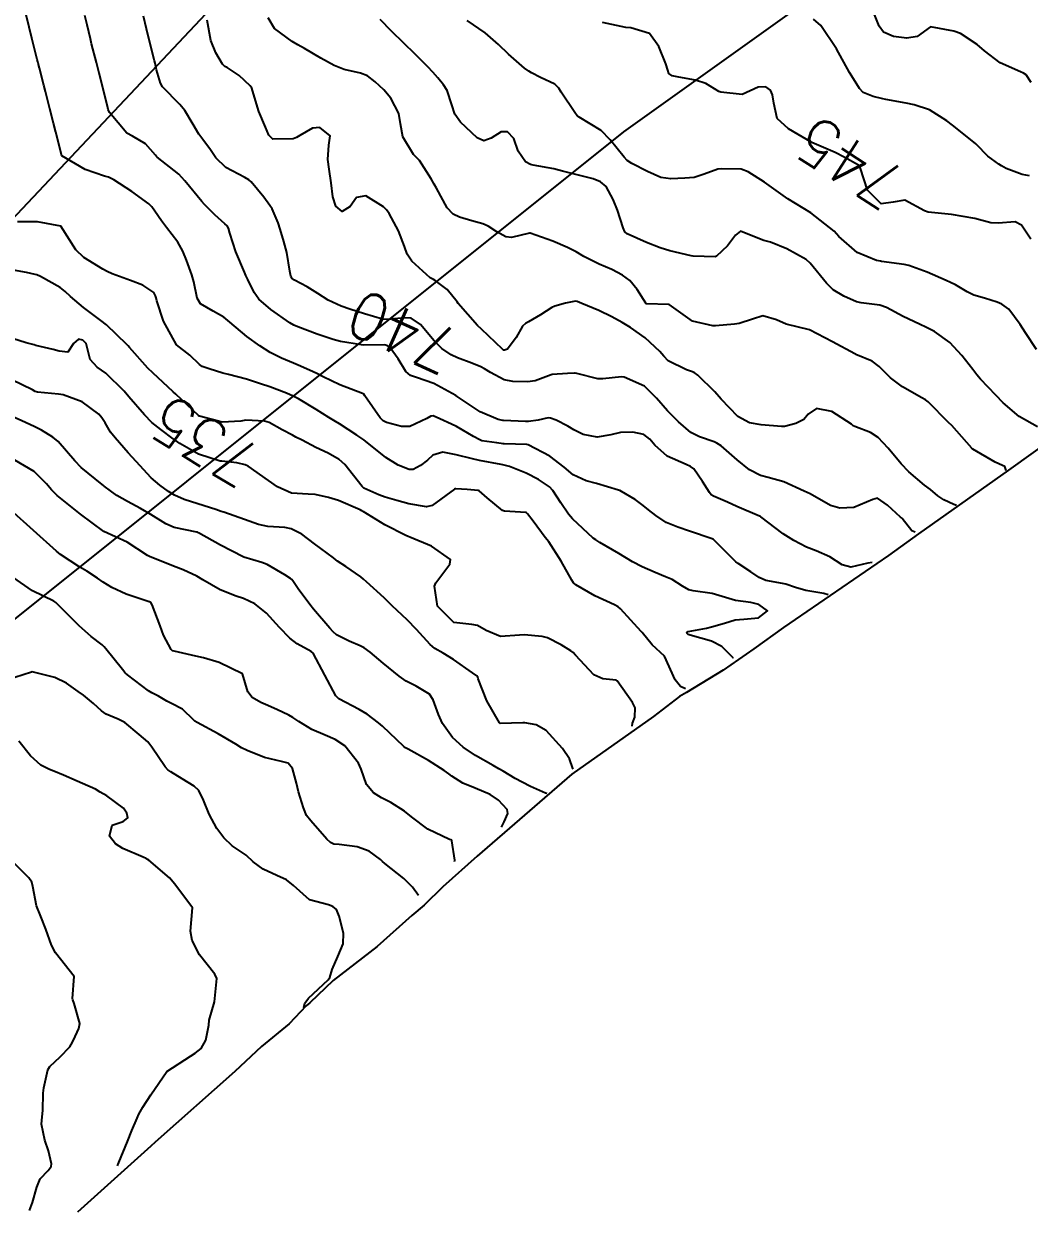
# Model space of a CAD drawing. Header units: metres. Extents: x 318500 to 325275, y 7408834 to 7428799.
# Drawn here: x 320738.6 to 320824.4, y 7414457.8 to 7414559 of the extents above; entities that cross this region are included whole.
import ezdxf
from ezdxf.enums import TextEntityAlignment as Align

# ---------------------------------------------------------------- set-up
doc = ezdxf.new("R2010")
doc.units = ezdxf.units.M
doc.header["$MEASUREMENT"] = 0
for name, color, linetype in [('Area', 45, 'Continuous'), ('Cotas', 45, 'Continuous'), ('Curvas de Nivel 1m', 11, 'Continuous'), ('Curvas de Nivel 5m', 15, 'Continuous'), ('Edificações', 30, 'Continuous'), ('Vias Primárias', 230, 'Continuous'), ('Vias Secundárias', 230, 'Continuous')]:
    doc.layers.add(name, color=color, linetype=linetype)
doc.styles.add('Style-STANDARD', font='STANDARD.shx')

msp = doc.modelspace()

# ---------------------------------------------------------------- linework, layer by layer
at = {"layer": 'Area'}
msp.add_lwpolyline([(320826.64, 7414523.73), (320822.65, 7414520.85), (320814.95, 7414515.43), (320812.41, 7414513.58), (320803.43, 7414507.44), (320800.91, 7414505.63), (320798.28, 7414503.79), (320795.16, 7414501.88), (320794.55, 7414501.55), (320792.33, 7414499.85), (320785.35, 7414494.91), (320777.28, 7414487.93), (320774.35, 7414485.32), (320772.75, 7414483.74), (320771.7, 7414482.87), (320768.75, 7414480.23), (320764.99, 7414477.31), (320763, 7414475.4), (320762.67, 7414475.15), (320761.24, 7414473.63), (320758.86, 7414471.69), (320756.6, 7414469.55), (320749.78, 7414463.52), (320749.43, 7414463.18), (320743.17, 7414457.56)], dxfattribs=at)
at = {"layer": 'Curvas de Nivel 1m', "flags": 128}
for points, elevation in [([(320824.58, 7414553.93), (320824.15, 7414554.59), (320823.93, 7414554.75), (320823.67, 7414554.86), (320821.94, 7414555.61), (320820.58, 7414556.64), (320819.97, 7414557.18), (320818.53, 7414558.12), (320817.98, 7414558.33), (320815.99, 7414558.7), (320814.83, 7414557.86), (320813.97, 7414557.72), (320812.83, 7414557.88), (320811.98, 7414558.25), (320811.6, 7414558.76), (320811.14, 7414559.9)], 747), ([(320807.24, 7414510.23), (320806.87, 7414510.34), (320805.35, 7414510.59), (320804.47, 7414510.84), (320803.63, 7414511.14), (320803.35, 7414511.19), (320801.92, 7414511.44), (320801.36, 7414511.69), (320800.64, 7414512.18), (320799.55, 7414512.91), (320799.37, 7414513.04), (320797.46, 7414514.94), (320797.4, 7414514.98), (320797.34, 7414515), (320795.41, 7414515.65), (320794.4, 7414515.99), (320793.42, 7414516.41), (320792.53, 7414517), (320791.91, 7414517.49), (320791.44, 7414517.85), (320790.76, 7414518.35), (320789.6, 7414519.05), (320789.45, 7414519.12), (320789.34, 7414519.16), (320787.46, 7414519.72), (320786.59, 7414519.95), (320785.47, 7414520.46), (320784.71, 7414521.11), (320783.49, 7414522.06), (320781.64, 7414523.02), (320781.51, 7414523.05), (320779.59, 7414523.1), (320779.51, 7414523.11), (320778.96, 7414523.19), (320777.69, 7414523.38), (320777.51, 7414523.44), (320776.98, 7414523.75), (320775.52, 7414524.58), (320775.08, 7414524.79), (320774.1, 7414525.25), (320773.53, 7414525.49), (320773.32, 7414525.48), (320772.98, 7414525.27), (320771.52, 7414524.59), (320770.81, 7414524.58), (320769.53, 7414524.93), (320769.27, 7414525.06), (320768.99, 7414525.32), (320767.68, 7414527.22), (320767.6, 7414527.34), (320767.56, 7414527.37), (320767.5, 7414527.4), (320765.57, 7414528.15), (320764.14, 7414528.82), (320763.59, 7414529.11), (320762.98, 7414529.4), (320762, 7414529.82), (320761.6, 7414529.98), (320760.57, 7414530.41), (320759.6, 7414530.89), (320758.72, 7414531.46), (320757.62, 7414532.28), (320756.17, 7414533.49), (320755.65, 7414533.91), (320754.74, 7414534.43), (320753.66, 7414535.06), (320753.37, 7414535.53), (320753.08, 7414536.93), (320752.93, 7414537.54), (320752.46, 7414538.79), (320752.14, 7414539.55), (320751.73, 7414540.31), (320750.77, 7414541.56), (320750.32, 7414542.14), (320749.76, 7414542.96), (320749.51, 7414543.33), (320749.24, 7414543.59), (320747.79, 7414544.63), (320746.26, 7414545.63), (320745.8, 7414545.86), (320745.48, 7414545.96), (320743.81, 7414546.53), (320741.83, 7414547.69), (320741.3, 7414549.7), (320741.1, 7414550.46), (320740.79, 7414551.7), (320740.44, 7414553.17), (320740.3, 7414553.71), (320739.92, 7414555.16), (320739.81, 7414555.59), (320739.78, 7414555.71), (320739.73, 7414555.92), (320739.27, 7414557.72), (320739.04, 7414558.66), (320738.78, 7414559.73)], 738), ([(320810.99, 7414512.97), (320810.63, 7414512.94), (320809.18, 7414512.59), (320808.43, 7414512.79), (320807.38, 7414513.48), (320806.23, 7414513.97), (320805.39, 7414514.29), (320804.31, 7414514.85), (320803.41, 7414515.44), (320801.5, 7414516.89), (320801.46, 7414516.92), (320801.43, 7414516.93), (320801.37, 7414516.95), (320799.44, 7414517.76), (320798.64, 7414518.12), (320797.45, 7414518.64), (320797.26, 7414518.75), (320797.11, 7414518.95), (320796.53, 7414519.89), (320795.78, 7414520.97), (320795.48, 7414521.19), (320795.12, 7414521.34), (320793.5, 7414522.06), (320792.45, 7414523.01), (320792.03, 7414523.52), (320791.52, 7414523.9), (320790.58, 7414524.1), (320789.52, 7414524.07), (320788.7, 7414523.87), (320787.52, 7414523.68), (320786.33, 7414523.9), (320785.52, 7414524.31), (320785.03, 7414524.61), (320784.03, 7414525.12), (320783.53, 7414525.31), (320783.34, 7414525.32), (320782.5, 7414525.14), (320781.67, 7414525.01), (320781.53, 7414525.02), (320781.41, 7414525.03), (320779.53, 7414525.1), (320779.46, 7414525.11), (320779.08, 7414525.19), (320777.54, 7414525.83), (320775.82, 7414526.97), (320775.56, 7414527.16), (320775.47, 7414527.23), (320773.57, 7414528.25), (320772.1, 7414528.77), (320771.58, 7414528.94), (320771.19, 7414529.29), (320770.53, 7414530.37), (320769.86, 7414531.31), (320769.61, 7414531.49), (320769.37, 7414531.55), (320767.61, 7414531.54), (320767.4, 7414531.55), (320765.62, 7414531.85), (320764.99, 7414532.01), (320763.63, 7414532.46), (320761.96, 7414533.09), (320761.64, 7414533.23), (320761.3, 7414533.43), (320759.66, 7414534.56), (320758.65, 7414535.46), (320758.24, 7414536.03), (320757.69, 7414537.14), (320757.58, 7414537.37), (320757.54, 7414537.47), (320757.41, 7414537.76), (320756.68, 7414539.49), (320756.16, 7414541.08), (320756.05, 7414541.5), (320755.95, 7414541.7), (320755.75, 7414541.88), (320754.89, 7414542.64), (320753.99, 7414543.53), (320753.77, 7414543.78), (320752.32, 7414545.54), (320751.81, 7414546.11), (320749.97, 7414547.58), (320749.9, 7414547.64), (320749.83, 7414547.73), (320748.96, 7414548.71), (320747.85, 7414549.36), (320747.38, 7414549.61), (320745.88, 7414551.38), (320745.78, 7414551.63), (320745.75, 7414551.77), (320745.3, 7414553.64), (320745.02, 7414554.74), (320744.78, 7414555.65), (320744.37, 7414557.24), (320744.27, 7414557.66), (320743.98, 7414558.86), (320743.78, 7414559.66)], 739), ([(320818.21, 7414517.85), (320817.97, 7414517.93), (320817.12, 7414518.34), (320816.61, 7414518.68), (320815.97, 7414519.2), (320815.46, 7414519.58), (320814.13, 7414520.72), (320813.49, 7414521.41), (320812.36, 7414522.74), (320811.52, 7414523.64), (320810.86, 7414524.09), (320809.53, 7414524.58), (320809.39, 7414524.65), (320809.24, 7414524.78), (320807.55, 7414525.87), (320806.24, 7414526.13), (320805.54, 7414525.64), (320805.17, 7414525.2), (320804.48, 7414524.85), (320803.53, 7414524.6), (320803.26, 7414524.6), (320801.53, 7414524.73), (320800.52, 7414524.9), (320799.54, 7414525.44), (320798.12, 7414526.93), (320797.57, 7414527.54), (320796.12, 7414528.96), (320795.81, 7414529.19), (320795.59, 7414529.27), (320795.14, 7414529.42), (320793.6, 7414530.2), (320793.21, 7414530.6), (320792.88, 7414531), (320791.63, 7414532.16), (320790.36, 7414533.04), (320789.65, 7414533.46), (320788.77, 7414533.94), (320787.66, 7414534.48), (320786.22, 7414535.09), (320785.82, 7414535.25), (320785.67, 7414535.28), (320784.83, 7414535.11), (320783.92, 7414534.87), (320783.66, 7414534.75), (320782.69, 7414534.11), (320781.65, 7414533.51), (320781.41, 7414533.39), (320781.16, 7414533.16), (320780.6, 7414532.19), (320779.86, 7414531.18), (320779.61, 7414531.09), (320779.53, 7414531.1), (320779.43, 7414531.18), (320777.64, 7414532.89), (320777.3, 7414533.21), (320775.67, 7414535.09), (320775.57, 7414535.23), (320774.71, 7414536.27), (320773.69, 7414537.05), (320773.54, 7414537.12), (320773.27, 7414537.27), (320771.71, 7414538.69), (320771.3, 7414539.29), (320771.08, 7414539.95), (320770.56, 7414541.3), (320769.76, 7414542.77), (320769.53, 7414543.08), (320769.28, 7414543.32), (320767.78, 7414544.28), (320766.99, 7414544.14), (320766.43, 7414543.36), (320765.77, 7414542.94), (320765.22, 7414543.38), (320764.97, 7414544.19), (320764.82, 7414545.38), (320764.66, 7414546.54), (320764.53, 7414547.38), (320764.63, 7414548.59), (320764.73, 7414549.38), (320763.86, 7414550.1), (320763.21, 7414550.05), (320762.13, 7414549.42), (320761.85, 7414549.25), (320761.56, 7414549.14), (320759.85, 7414549.11), (320759.5, 7414549.45), (320759.2, 7414550.12), (320758.65, 7414551.46), (320758.11, 7414553.27), (320758.04, 7414553.47), (320757.91, 7414553.66), (320756.97, 7414554.54), (320755.93, 7414555.22), (320755.75, 7414555.32), (320755.55, 7414555.51), (320754.98, 7414556.47), (320754.55, 7414557.52), (320754.24, 7414559.27)], 741), ([(320822.43, 7414520.83), (320822.32, 7414521.17), (320822.14, 7414521.26), (320821.49, 7414521.55), (320819.59, 7414522.65), (320819.55, 7414522.69), (320819.51, 7414522.73), (320817.79, 7414524.67), (320817.53, 7414524.94), (320815.78, 7414526.7), (320815.56, 7414526.86), (320815.23, 7414527.04), (320813.58, 7414527.98), (320812.58, 7414528.74), (320811.6, 7414529.71), (320811, 7414530.16), (320809.61, 7414530.74), (320809.58, 7414530.75), (320809.52, 7414530.78), (320807.63, 7414531.82), (320805.64, 7414532.83), (320803.65, 7414533.32), (320802.84, 7414533.68), (320801.66, 7414534.04), (320800.79, 7414533.76), (320799.65, 7414533.37), (320799.25, 7414533.31), (320797.64, 7414533.19), (320797.4, 7414533.18), (320795.65, 7414533.58), (320793.67, 7414534.99), (320791.72, 7414535.07), (320791.67, 7414535.11), (320790.95, 7414536.29), (320790.31, 7414537.04), (320789.7, 7414537.51), (320788.78, 7414537.98), (320787.71, 7414538.44), (320786.4, 7414539.09), (320785.73, 7414539.48), (320784.99, 7414539.85), (320783.74, 7414540.41), (320781.82, 7414541.08), (320781.75, 7414541.08), (320780.2, 7414540.71), (320779.74, 7414540.76), (320778.96, 7414541.19), (320778.22, 7414541.67), (320777.76, 7414541.88), (320776.84, 7414542.13), (320775.76, 7414542.45), (320775.24, 7414542.72), (320774.72, 7414543.25), (320773.8, 7414544.94), (320773.62, 7414545.26), (320773.34, 7414545.73), (320772.35, 7414547.28), (320772.09, 7414547.55), (320771.84, 7414547.8), (320770.93, 7414549.3), (320770.75, 7414550.42), (320770.6, 7414551.3), (320769.9, 7414552.62), (320769.3, 7414553.32), (320768.57, 7414553.99), (320767.92, 7414554.52), (320767.33, 7414554.75), (320765.93, 7414555.05), (320765.07, 7414555.38), (320763.94, 7414556.01), (320762.53, 7414556.84), (320761.96, 7414557.16), (320761.5, 7414557.43), (320759.98, 7414558.56), (320759.44, 7414559.46)], 742), ([(320825.12, 7414524.57), (320823.54, 7414525.43), (320822.19, 7414526.61), (320821.57, 7414527.26), (320820.25, 7414528.64), (320819.95, 7414529), (320819.6, 7414529.46), (320818.67, 7414530.66), (320817.63, 7414531.75), (320816.33, 7414532.69), (320815.65, 7414533.05), (320815.03, 7414533.33), (320813.66, 7414533.99), (320812.23, 7414534.74), (320811.67, 7414534.94), (320810.05, 7414535.15), (320809.67, 7414535.22), (320808.58, 7414535.7), (320807.68, 7414536.26), (320807.1, 7414536.82), (320805.72, 7414538.53), (320805.37, 7414538.84), (320803.73, 7414539.75), (320802.32, 7414540.31), (320801.74, 7414540.47), (320800.66, 7414540.9), (320799.75, 7414541.27), (320799.33, 7414540.92), (320798.65, 7414540.01), (320797.72, 7414539.12), (320797.59, 7414539.08), (320795.72, 7414539.13), (320795.54, 7414539.16), (320793.73, 7414539.58), (320792.91, 7414539.83), (320791.74, 7414540.3), (320790.09, 7414541.04), (320789.9, 7414541.2), (320789.75, 7414541.54), (320789.26, 7414543.06), (320788.89, 7414543.95), (320788.28, 7414545.07), (320787.81, 7414545.46), (320787.18, 7414545.71), (320785.81, 7414546.06), (320784.57, 7414546.37), (320783.82, 7414546.57), (320782.07, 7414546.9), (320781.83, 7414546.94), (320781.4, 7414547.16), (320780.77, 7414548.09), (320780.4, 7414549.17), (320779.86, 7414549.73), (320779.32, 7414549.72), (320778.47, 7414549.2), (320777.85, 7414548.98), (320777.29, 7414549.22), (320775.87, 7414550.55), (320775.37, 7414551.24), (320775.11, 7414552.03), (320774.73, 7414553.25), (320774.42, 7414553.75), (320773.92, 7414554.34), (320773.49, 7414554.83), (320773.08, 7414555.27), (320771.95, 7414556.4), (320771.03, 7414557.3), (320769.98, 7414558.32), (320768.99, 7414559.33)], 743), ([(320825.04, 7414531.15), (320824.08, 7414532.59), (320823.65, 7414533.29), (320822.66, 7414534.61), (320822.08, 7414535.02), (320821.68, 7414535.2), (320820.58, 7414535.54), (320819.68, 7414535.79), (320819.1, 7414536.07), (320818.13, 7414536.67), (320817.69, 7414536.88), (320817.32, 7414537.05), (320815.71, 7414537.77), (320814.12, 7414538.32), (320813.72, 7414538.4), (320811.79, 7414538.68), (320811.72, 7414538.69), (320811.37, 7414538.76), (320809.73, 7414539.43), (320808.16, 7414540.8), (320807.97, 7414541.03), (320807.75, 7414541.26), (320805.77, 7414542.83), (320803.79, 7414544.03), (320802.62, 7414544.88), (320801.81, 7414545.45), (320800.41, 7414546.32), (320799.82, 7414546.54), (320798.17, 7414546.59), (320797.82, 7414546.54), (320796.65, 7414546.13), (320795.81, 7414545.84), (320795.01, 7414545.78), (320793.81, 7414545.73), (320792.97, 7414545.84), (320791.82, 7414546.34), (320790.49, 7414547.04), (320790.09, 7414547.3), (320789.84, 7414547.57), (320788.63, 7414549.06), (320787.86, 7414549.84), (320786, 7414550.98), (320785.88, 7414551.04), (320785.82, 7414551.1), (320785.61, 7414551.37), (320784.45, 7414553.12), (320784.24, 7414553.46), (320783.92, 7414553.81), (320782.68, 7414554.38), (320781.93, 7414554.78), (320781.69, 7414554.92), (320781.31, 7414555.16), (320779.95, 7414556.36), (320779.11, 7414557.19), (320777.97, 7414558.19), (320776.43, 7414559.23)], 744), ([(320824.43, 7414545.98), (320823.82, 7414546.08), (320822.45, 7414546.61), (320822.05, 7414546.83), (320821.83, 7414546.97), (320820.88, 7414547.67), (320819.92, 7414548.65), (320819.85, 7414548.72), (320819.53, 7414548.98), (320817.87, 7414550.3), (320817.39, 7414550.68), (320815.89, 7414551.6), (320814.58, 7414552.04), (320813.9, 7414552.19), (320812.16, 7414552.5), (320811.91, 7414552.55), (320811.1, 7414552.76), (320810.24, 7414553.1), (320809.92, 7414553.44), (320809.4, 7414554.27), (320809.06, 7414554.79), (320807.96, 7414556.81), (320806.63, 7414558.82), (320806, 7414559.36)], 746), ([(320799.15, 7414504.83), (320799.13, 7414504.84), (320799.08, 7414504.91), (320798.16, 7414505.81), (320797.28, 7414506.28), (320795.46, 7414506.79), (320795.29, 7414506.85), (320795.23, 7414506.9), (320795.19, 7414506.96), (320795.2, 7414507.05), (320795.29, 7414507.1), (320796.85, 7414507.39), (320797.3, 7414507.49), (320798.4, 7414507.82), (320799.31, 7414508.1), (320800.05, 7414508.16), (320801.31, 7414508.27), (320802.08, 7414508.87), (320801.33, 7414509.41), (320800.64, 7414509.58), (320799.33, 7414509.74), (320798.19, 7414510.07), (320797.34, 7414510.34), (320795.73, 7414510.57), (320795.35, 7414510.66), (320794.81, 7414510.97), (320793.92, 7414511.54), (320793.36, 7414511.77), (320792.49, 7414512.14), (320791.37, 7414512.62), (320790.53, 7414513.03), (320789.38, 7414513.76), (320787.76, 7414514.7), (320787.4, 7414514.91), (320787.19, 7414515.07), (320785.42, 7414516.7), (320785.09, 7414517.1), (320784.41, 7414518.08), (320783.75, 7414519.13), (320783.45, 7414519.45), (320782.53, 7414520.07), (320781.47, 7414520.62), (320780.03, 7414521.17), (320779.48, 7414521.32), (320779.32, 7414521.34), (320777.49, 7414521.69), (320776.87, 7414521.83), (320775.49, 7414522.18), (320774.34, 7414522.4), (320773.49, 7414522.14), (320773.04, 7414521.71), (320772.45, 7414521.27), (320771.82, 7414520.93), (320771.47, 7414520.91), (320770.54, 7414521.29), (320769.49, 7414521.95), (320767.75, 7414523.34), (320767.61, 7414523.44), (320767.51, 7414523.51), (320767.02, 7414523.84), (320765.52, 7414524.83), (320765.19, 7414525.03), (320764.63, 7414525.37), (320763.54, 7414526.03), (320762.03, 7414526.94), (320761.56, 7414527.19), (320761.01, 7414527.43), (320759.57, 7414527.97), (320758.78, 7414528.24), (320757.58, 7414528.62), (320756.05, 7414529.03), (320755.58, 7414529.15), (320754.4, 7414529.51), (320753.8, 7414529.72), (320753.59, 7414529.87), (320752.74, 7414530.68), (320751.61, 7414531.55), (320750.49, 7414533.57), (320749.93, 7414535.31), (320749.87, 7414535.58), (320749.83, 7414535.73), (320749.67, 7414536.01), (320748.73, 7414536.65), (320747.68, 7414537.04), (320746.13, 7414537.63), (320745.69, 7414537.82), (320745.32, 7414538.01), (320743.71, 7414539.01), (320743.02, 7414539.67), (320741.75, 7414541.69), (320739.75, 7414542.05), (320738.05, 7414542.04)], 737), ([(320795.08, 7414502.2), (320794.65, 7414502.39), (320794.18, 7414502.98), (320793.27, 7414504.99), (320792.23, 7414505.95), (320791.36, 7414507.02), (320791.29, 7414507.11), (320789.53, 7414509.04), (320789.32, 7414509.21), (320789.01, 7414509.36), (320787.34, 7414510.13), (320785.7, 7414511.09), (320785.51, 7414511.26), (320785.35, 7414511.49), (320784.44, 7414513.11), (320783.39, 7414514.74), (320783.1, 7414515.12), (320782.06, 7414516.5), (320781.57, 7414517.15), (320781.5, 7414517.22), (320781.43, 7414517.25), (320779.61, 7414517.36), (320779.43, 7414517.43), (320778.13, 7414518.5), (320777.45, 7414519.09), (320777.37, 7414519.12), (320776.43, 7414519.22), (320775.45, 7414519.28), (320775.41, 7414519.27), (320775.34, 7414519.23), (320773.44, 7414517.84), (320772.97, 7414517.73), (320771.44, 7414517.99), (320770.42, 7414518.28), (320769.44, 7414518.56), (320768.89, 7414518.76), (320767.62, 7414519.34), (320767.45, 7414519.46), (320765.97, 7414521.36), (320765.49, 7414521.77), (320764.56, 7414522.31), (320763.5, 7414522.8), (320762.34, 7414523.41), (320761.79, 7414523.69), (320761.51, 7414523.84), (320760.63, 7414524.31), (320759.52, 7414524.92), (320759.13, 7414525.05), (320757.53, 7414525.12), (320757.1, 7414525.05), (320755.52, 7414524.97), (320753.59, 7414525.46), (320753.53, 7414525.48), (320753.51, 7414525.5), (320753.49, 7414525.52), (320751.56, 7414527.34), (320751.32, 7414527.55), (320749.58, 7414529.16), (320749.17, 7414529.58), (320747.61, 7414531.33), (320747.49, 7414531.48), (320747.38, 7414531.6), (320745.63, 7414533.26), (320745.16, 7414533.64), (320743.66, 7414534.74), (320742.57, 7414535.68), (320742.11, 7414536.12), (320741.68, 7414536.46), (320740.01, 7414537.39), (320739.69, 7414537.52), (320739.54, 7414537.56), (320738.81, 7414537.72), (320737.69, 7414537.93)], 736), ([(320785.48, 7414495.36), (320785.45, 7414495.41), (320785.15, 7414496.23), (320784.57, 7414497.11), (320783.18, 7414498.64), (320782.33, 7414499.13), (320781.34, 7414499.3), (320781.19, 7414499.3), (320779.25, 7414499.24), (320779.19, 7414499.29), (320778.11, 7414501.19), (320777.38, 7414503.06), (320777.33, 7414503.2), (320777.24, 7414503.32), (320776.87, 7414503.58), (320775.26, 7414504.7), (320774.37, 7414505.24), (320773.67, 7414505.65), (320773.28, 7414505.99), (320772.1, 7414507.27), (320771.3, 7414508.1), (320770.03, 7414509.3), (320769.33, 7414509.96), (320767.82, 7414511.33), (320767.58, 7414511.56), (320767.35, 7414511.75), (320766.07, 7414512.64), (320765.37, 7414513.1), (320765.22, 7414513.22), (320765.03, 7414513.37), (320763.39, 7414514.58), (320762.3, 7414515.41), (320761.41, 7414515.85), (320760.87, 7414515.96), (320759.41, 7414516.06), (320758.62, 7414516.24), (320757.42, 7414516.65), (320755.65, 7414517.28), (320755.43, 7414517.35), (320754.97, 7414517.5), (320753.43, 7414517.99), (320752.27, 7414518.37), (320751.44, 7414518.72), (320750.92, 7414519.04), (320750.19, 7414519.57), (320749.46, 7414520.22), (320748.18, 7414521.59), (320747.49, 7414522.35), (320746.37, 7414523.62), (320745.99, 7414524.1), (320745.52, 7414524.89), (320745.24, 7414525.34), (320744.97, 7414525.64), (320743.55, 7414526.7), (320741.94, 7414527.29), (320741.55, 7414527.34), (320739.74, 7414527.53), (320739.56, 7414527.59), (320739.31, 7414527.71), (320737.57, 7414528.58)], 734), ([(320783.25, 7414493.26), (320783.11, 7414493.3), (320781.84, 7414493.87), (320781.12, 7414494.23), (320780.53, 7414494.56), (320779.5, 7414495.17), (320779.13, 7414495.39), (320778.66, 7414495.67), (320777.15, 7414496.52), (320776.08, 7414497.22), (320775.17, 7414498.04), (320774.31, 7414499.24), (320773.97, 7414500.02), (320773.53, 7414501.26), (320773.22, 7414501.74), (320772.07, 7414502.43), (320771.23, 7414502.86), (320770.63, 7414503.29), (320769.26, 7414504.4), (320768.16, 7414505.33), (320767.63, 7414505.69), (320767.28, 7414505.87), (320766.36, 7414506.27), (320765.28, 7414506.82), (320764.98, 7414507.06), (320764.71, 7414507.37), (320763.31, 7414509.01), (320763, 7414509.39), (320762.01, 7414510.74), (320761.55, 7414511.42), (320761.47, 7414511.53), (320761.35, 7414511.63), (320760.85, 7414511.93), (320759.36, 7414512.8), (320758.9, 7414512.98), (320757.37, 7414513.44), (320757.35, 7414513.45), (320757.31, 7414513.47), (320755.38, 7414514.45), (320753.48, 7414515.52), (320753.4, 7414515.56), (320753.35, 7414515.57), (320751.41, 7414515.96), (320750.7, 7414516.27), (320749.42, 7414517.07), (320748.54, 7414517.59), (320747.44, 7414518.18), (320746.52, 7414518.69), (320745.45, 7414519.51), (320745.38, 7414519.56), (320745.27, 7414519.63), (320743.47, 7414521.1), (320742.93, 7414521.67), (320741.5, 7414523.31), (320741.05, 7414523.69), (320740.08, 7414524.27), (320739.52, 7414524.56), (320738.73, 7414524.93), (320737.53, 7414525.48)], 733), ([(320779.37, 7414490.39), (320779.6, 7414490.85), (320779.91, 7414491.58), (320779.84, 7414491.92), (320779.1, 7414492.69), (320778.38, 7414493.19), (320777.12, 7414493.72), (320776.06, 7414494.16), (320775.13, 7414494.75), (320774.85, 7414494.96), (320774.46, 7414495.24), (320773.14, 7414496.09), (320771.39, 7414497.05), (320771.16, 7414497.18), (320771.03, 7414497.28), (320769.19, 7414499.03), (320768.86, 7414499.31), (320767.9, 7414500.03), (320767.2, 7414500.44), (320765.48, 7414501.36), (320765.21, 7414501.61), (320764.29, 7414503.37), (320763.27, 7414505.26), (320763.12, 7414505.39), (320761.92, 7414506.05), (320761.28, 7414506.54), (320760.4, 7414507.43), (320759.31, 7414508.66), (320758.29, 7414509.46), (320757.33, 7414509.9), (320756.7, 7414510.11), (320755.34, 7414510.64), (320753.86, 7414511.51), (320753.35, 7414511.83), (320752.18, 7414512.36), (320751.36, 7414512.67), (320750.73, 7414512.92), (320749.37, 7414513.47), (320749.14, 7414513.58), (320747.39, 7414514.71), (320745.4, 7414515.63), (320743.42, 7414517.11), (320742.72, 7414517.67), (320741.44, 7414518.7), (320740.94, 7414519.19), (320740.52, 7414519.69), (320739.47, 7414520.74), (320737.82, 7414521.73)], 732), ([(320775.35, 7414487.46), (320775.37, 7414487.57), (320775.11, 7414489.23), (320775.05, 7414489.31), (320774.92, 7414489.36), (320773.06, 7414490.24), (320771.67, 7414491.27), (320771.09, 7414491.76), (320769.9, 7414492.5), (320769.1, 7414492.91), (320768.44, 7414493.32), (320767.84, 7414494.05), (320767.37, 7414495.34), (320767.14, 7414495.86), (320765.97, 7414497.35), (320765.17, 7414497.88), (320764.31, 7414498.24), (320763.18, 7414498.74), (320762.07, 7414499.41), (320761.54, 7414499.77), (320761.2, 7414499.97), (320760.19, 7414500.44), (320759.2, 7414500.87), (320758.8, 7414501.04), (320758.07, 7414501.46), (320757.7, 7414501.94), (320757.24, 7414503.47), (320755.25, 7414504.44), (320753.93, 7414504.85), (320753.26, 7414504.99), (320751.4, 7414505.42), (320751.27, 7414505.46), (320751.15, 7414505.55), (320750.51, 7414506.79), (320750.22, 7414507.57), (320749.53, 7414509.36), (320749.43, 7414509.58), (320749.32, 7414509.62), (320749.27, 7414509.63), (320747.33, 7414510.27), (320746.09, 7414510.86), (320745.35, 7414511.3), (320744.86, 7414511.64), (320743.95, 7414512.25), (320743.36, 7414512.59), (320741.71, 7414513.68), (320741.37, 7414513.94), (320739.4, 7414515.71), (320737.43, 7414517.49)], 731), ([(320762.49, 7414475.02), (320762.58, 7414475.39), (320762.87, 7414475.81), (320764.56, 7414477.36), (320764.69, 7414477.57), (320764.9, 7414478.24), (320765.39, 7414479.36), (320765.85, 7414480.44), (320765.87, 7414481.35), (320765.51, 7414482.81), (320765.26, 7414483.36), (320764.97, 7414483.62), (320764.58, 7414483.76), (320762.98, 7414484.2), (320761.61, 7414485.41), (320761.01, 7414485.91), (320760.17, 7414486.27), (320759.02, 7414486.82), (320758.16, 7414487.45), (320757.57, 7414488), (320757.04, 7414488.34), (320756.36, 7414488.8), (320755.65, 7414489.49), (320755.06, 7414490.28), (320754.41, 7414491.51), (320753.92, 7414492.69), (320753.53, 7414493.52), (320753.11, 7414493.91), (320752.09, 7414494.51), (320751.13, 7414495.12), (320750.88, 7414495.3), (320750.64, 7414495.56), (320749.5, 7414497.23), (320749.25, 7414497.58), (320749.16, 7414497.67), (320748.44, 7414498.31), (320747.19, 7414499.33), (320746.63, 7414499.61), (320745.6, 7414500.03), (320745.2, 7414500.33), (320744.52, 7414500.96), (320743.68, 7414501.65), (320743.21, 7414501.99), (320742.22, 7414502.68), (320741.23, 7414503.17), (320739.29, 7414503.65), (320739.24, 7414503.64), (320737.81, 7414503.16)], 729), ([(320746.57, 7414461.5), (320746.61, 7414461.6), (320746.63, 7414461.65), (320746.68, 7414461.78), (320747.42, 7414463.59), (320747.8, 7414464.51), (320748.25, 7414465.58), (320748.41, 7414465.91), (320748.74, 7414466.5), (320749.41, 7414467.57), (320750.79, 7414469.55), (320752.8, 7414470.85), (320753.21, 7414471.11), (320753.71, 7414471.51), (320754.11, 7414472.21), (320754.36, 7414473.5), (320754.41, 7414473.94), (320754.87, 7414475.5), (320755.05, 7414477.5), (320754.9, 7414477.85), (320753.57, 7414479.51), (320752.94, 7414480.72), (320752.81, 7414481.52), (320752.97, 7414483.52), (320751.46, 7414485.54), (320751.01, 7414486.09), (320749.26, 7414487.58), (320749.12, 7414487.67), (320749.03, 7414487.72), (320748.78, 7414487.83), (320747.04, 7414488.57), (320746.4, 7414488.97), (320745.89, 7414489.62), (320746.12, 7414490.56), (320747.07, 7414490.89), (320747.47, 7414491.2), (320747.37, 7414491.6), (320747.09, 7414492.02), (320745.67, 7414493.06), (320745.11, 7414493.38), (320744.7, 7414493.64), (320743.6, 7414494.14), (320743.12, 7414494.33), (320741.96, 7414494.83), (320741.13, 7414495.19), (320740.77, 7414495.33), (320740.02, 7414495.7), (320739.14, 7414496.49), (320738.15, 7414497.73)], 728), ([(320739.05, 7414457.7), (320739.32, 7414458.38), (320739.68, 7414459.69), (320739.97, 7414460.38), (320740.67, 7414461.09), (320740.91, 7414461.45), (320740.94, 7414461.68), (320740.7, 7414462.77), (320740.36, 7414463.69), (320740.1, 7414465.07), (320740.15, 7414465.69), (320740.2, 7414466.22), (320740.24, 7414467.69), (320740.29, 7414468.16), (320740.64, 7414469.68), (320740.79, 7414469.97), (320741.68, 7414470.8), (320742.51, 7414471.66), (320742.63, 7414471.84), (320742.82, 7414472.23), (320743.28, 7414473.21), (320743.35, 7414473.65), (320742.87, 7414475.34), (320742.76, 7414475.66), (320742.74, 7414475.79), (320742.89, 7414477.66), (320741.29, 7414479.68), (320740.93, 7414480.33), (320740.46, 7414481.69), (320740.04, 7414482.77), (320739.65, 7414483.7), (320739.35, 7414485.35), (320739.25, 7414485.71), (320739.01, 7414486.08), (320737.35, 7414487.74)], 727)]:
    msp.add_lwpolyline(points, dxfattribs=dict(at, elevation=elevation))
at = {"layer": 'Curvas de Nivel 5m', "flags": 128}
for points, elevation in [([(320814.67, 7414515.56), (320814.4, 7414515.7), (320813.56, 7414516.73), (320813.5, 7414516.79), (320813.43, 7414516.85), (320812.32, 7414517.87), (320811.45, 7414518.48), (320811.06, 7414518.37), (320809.44, 7414517.68), (320808.25, 7414517.61), (320807.44, 7414517.86), (320805.7, 7414518.83), (320805.45, 7414518.96), (320805.21, 7414519.08), (320803.47, 7414519.86), (320802.11, 7414520.25), (320801.47, 7414520.41), (320800.54, 7414520.9), (320799.49, 7414521.75), (320798.11, 7414522.93), (320797.74, 7414523.17), (320797.51, 7414523.27), (320796.26, 7414523.7), (320795.52, 7414524.09), (320794.48, 7414524.98), (320793.54, 7414525.93), (320792.59, 7414527), (320791.57, 7414528.02), (320789.82, 7414528.81), (320789.59, 7414528.83), (320788, 7414528.65), (320787.58, 7414528.66), (320785.8, 7414529.1), (320785.64, 7414529.15), (320785.59, 7414529.15), (320784.98, 7414529.11), (320783.69, 7414529.03), (320783.59, 7414529), (320782.23, 7414528.49), (320781.58, 7414528.4), (320780.32, 7414528.43), (320779.58, 7414528.58), (320778.41, 7414529.2), (320777.9, 7414529.51), (320777.59, 7414529.67), (320776.83, 7414529.98), (320775.6, 7414530.44), (320775.06, 7414530.7), (320774.26, 7414531.25), (320773.62, 7414531.9), (320772.44, 7414533.28), (320771.65, 7414533.84), (320771.07, 7414533.87), (320769.65, 7414533.71), (320769.2, 7414533.76), (320767.65, 7414534.21), (320766.42, 7414534.59), (320765.66, 7414534.87), (320764.57, 7414535.38), (320763.68, 7414535.93), (320762.78, 7414536.5), (320761.69, 7414537.08), (320761.49, 7414537.23), (320761.38, 7414537.42), (320761.28, 7414537.84), (320761.04, 7414539.43), (320760.78, 7414540.38), (320760.46, 7414541.44), (320760.29, 7414541.98), (320759.77, 7414543.16), (320759.59, 7414543.45), (320759.07, 7414544.17), (320757.99, 7414545.47), (320757.8, 7414545.64), (320757.45, 7414545.83), (320755.82, 7414546.68), (320754.97, 7414547.51), (320754.51, 7414548.19), (320753.85, 7414549.09), (320753.53, 7414549.53), (320753.05, 7414550.35), (320752.32, 7414551.55), (320751.89, 7414552.07), (320750.43, 7414553.57), (320750.24, 7414553.9), (320749.92, 7414555.03), (320749.81, 7414555.46), (320749.78, 7414555.58), (320749.73, 7414555.79), (320749.27, 7414557.59), (320749.04, 7414558.53), (320748.81, 7414559.6)], 740), ([(320824.55, 7414540.58), (320823.76, 7414541.77), (320823.21, 7414542.05), (320821.76, 7414541.95), (320821.12, 7414541.98), (320819.77, 7414542.34), (320817.77, 7414542.67), (320815.77, 7414542.87), (320815.48, 7414543), (320813.79, 7414543.89), (320812.79, 7414543.74), (320811.78, 7414543.59), (320810.59, 7414544.77), (320810, 7414546.6), (320809.96, 7414546.78), (320809.9, 7414546.84), (320809.83, 7414546.88), (320808.62, 7414547.58), (320807.84, 7414547.96), (320805.85, 7414548.83), (320803.87, 7414549.99), (320802.89, 7414550.87), (320802.6, 7414552.18), (320802.5, 7414552.88), (320802.32, 7414553.29), (320801.92, 7414553.57), (320801.27, 7414553.54), (320799.91, 7414552.91), (320798.08, 7414553.11), (320797.91, 7414553.18), (320796.81, 7414553.85), (320795.92, 7414554.14), (320794.51, 7414554.4), (320793.93, 7414554.51), (320793.65, 7414554.71), (320793.55, 7414555), (320793.4, 7414555.54), (320792.78, 7414557.01), (320791.98, 7414558.12), (320790.41, 7414558.62), (320789.98, 7414558.65), (320787.99, 7414559.07)], 745), ([(320790.5, 7414499.01), (320790.54, 7414499.26), (320790.75, 7414499.8), (320790.76, 7414500.58), (320790.54, 7414501.03), (320789.24, 7414502.88), (320789.14, 7414502.94), (320788.02, 7414503.06), (320787.24, 7414503.39), (320785.67, 7414505.09), (320785.48, 7414505.3), (320785.27, 7414505.46), (320784.44, 7414505.95), (320783.28, 7414506.56), (320782.83, 7414506.67), (320781.29, 7414506.82), (320780.9, 7414506.77), (320779.28, 7414506.66), (320778.04, 7414507.19), (320777.3, 7414507.6), (320776.82, 7414507.68), (320775.3, 7414507.87), (320773.9, 7414509.25), (320773.63, 7414510.97), (320773.75, 7414511.25), (320774.96, 7414512.83), (320775, 7414513.24), (320773.39, 7414514.38), (320771.53, 7414515.14), (320771.4, 7414515.19), (320771.2, 7414515.28), (320769.41, 7414516.21), (320767.55, 7414517.34), (320767.47, 7414517.38), (320767.43, 7414517.4), (320767.29, 7414517.49), (320765.44, 7414518.28), (320764.59, 7414518.52), (320763.44, 7414518.78), (320762.86, 7414518.81), (320761.44, 7414518.91), (320760.23, 7414519.43), (320759.46, 7414519.99), (320757.74, 7414521.2), (320757.48, 7414521.33), (320756.75, 7414521.48), (320755.48, 7414521.62), (320755.34, 7414521.64), (320753.49, 7414522.23), (320751.9, 7414523.14), (320751.51, 7414523.42), (320751.32, 7414523.55), (320750.27, 7414524.32), (320749.52, 7414524.93), (320748.87, 7414525.59), (320747.55, 7414527.12), (320747.14, 7414527.61), (320745.58, 7414529.13), (320744.84, 7414529.64), (320744.25, 7414530.31), (320743.91, 7414531.66), (320743.61, 7414531.97), (320743.25, 7414532.03), (320742.82, 7414531.67), (320742.35, 7414530.92), (320741.6, 7414531.01), (320741.08, 7414531.16), (320739.61, 7414531.51), (320739.45, 7414531.55), (320738.79, 7414531.72), (320737.62, 7414532.11)], 735), ([(320772.28, 7414484.56), (320771.75, 7414485.27), (320771.01, 7414486.01), (320769.4, 7414487.3), (320769.2, 7414487.48), (320769.03, 7414487.63), (320768.06, 7414488.34), (320767.04, 7414488.73), (320765.49, 7414488.91), (320765.05, 7414488.96), (320764.76, 7414489.08), (320764.45, 7414489.37), (320763.07, 7414490.93), (320762.72, 7414491.4), (320762.45, 7414492.04), (320762.04, 7414493.41), (320761.87, 7414494.16), (320761.51, 7414495.41), (320761.14, 7414495.86), (320760.57, 7414496), (320759.14, 7414496.35), (320757.66, 7414496.95), (320757.16, 7414497.18), (320756.67, 7414497.48), (320755.17, 7414498.35), (320753.37, 7414499.34), (320753.19, 7414499.45), (320753.1, 7414499.52), (320752.13, 7414500.47), (320751.2, 7414500.96), (320750.8, 7414501.15), (320750.07, 7414501.57), (320749.5, 7414501.86), (320749.22, 7414502.03), (320747.43, 7414503.4), (320747.24, 7414503.56), (320747.2, 7414503.6), (320747, 7414503.85), (320745.59, 7414505.63), (320745.45, 7414505.8), (320745.27, 7414505.96), (320744.32, 7414506.68), (320743.29, 7414507.59), (320743.21, 7414507.66), (320741.32, 7414509.57), (320741.14, 7414509.68), (320739.33, 7414510.58), (320737.63, 7414511.74)], 730)]:
    msp.add_lwpolyline(points, dxfattribs=dict(at, elevation=elevation))
at = {"layer": 'Edificações'}
msp.add_lwpolyline([(320720.39, 7414528.08), (320703.11, 7414543.54), (320712.86, 7414553.3), (320714.5, 7414551.67), (320718.59, 7414555.76), (320723.26, 7414551.29), (320732.2, 7414558.49), (320726.46, 7414563.56), (320736.04, 7414573.95), (320732.03, 7414577.39), (320738.66, 7414584.26), (320749.56, 7414574.52), (320753.49, 7414578.47), (320759.06, 7414572.58), (320755.54, 7414568.74), (320759.15, 7414565.19), (320735.19, 7414539.76), (320729.96, 7414545.03), (320726.51, 7414541.08), (320731.2, 7414536.89), (320721.65, 7414526.86), (320720.39, 7414528.08)], close=True, dxfattribs=at)
at = {"layer": 'Vias Primárias'}
msp.add_lwpolyline([(321109.37, 7414841.13, 0), (321121.45, 7414845.47, -0.165445)], format="xyb", dxfattribs=at)
at = {"layer": 'Vias Secundárias'}
msp.add_lwpolyline([(320905, 7414582.74), (320888.63, 7414589.19), (320881.24, 7414589.73), (320856.15, 7414586.58), (320832.49, 7414580.24), (320789.76, 7414549.72), (320715.12, 7414490.06), (320689.86, 7414480.71), (320673.64, 7414472.93), (320645.75, 7414439.92), (320639.22, 7414425.04), (320633.43, 7414406.9), (320638.11, 7414394.73), (320654.36, 7414372.73)], dxfattribs=at)

# ---------------------------------------------------------------- texts
at = {"layer": 'Cotas', "style": 'Style-STANDARD'}
for s, rotation, p in [('745', 147.3913, (320809.1, 7414547.07, 745)), ('740', 155.7896, (320770.89, 7414532.65, 740)), ('735', 148.659, (320754.02, 7414523.3, 735))]:
    msp.add_text(s, height=4, rotation=rotation, dxfattribs=at).set_placement(p, align=Align.MIDDLE_CENTER)

doc.saveas('drawing.dxf')
